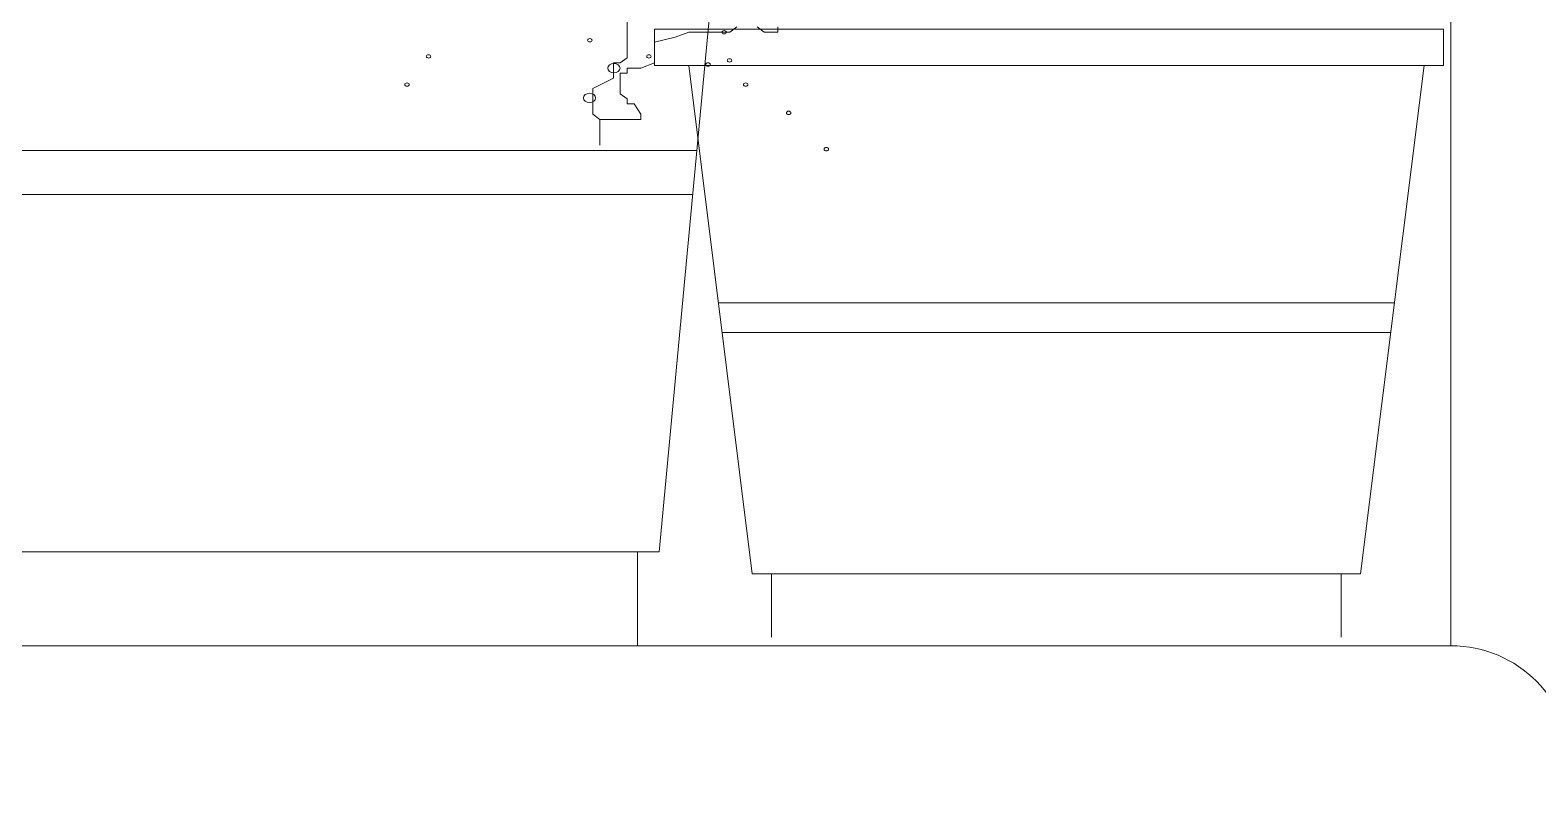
# Model space of a CAD drawing. Header units: millimetres. Extents: x 219.2 to 298.5, y 137.8 to 166.3.
# Drawn here: x 259.9856 to 260.2971, y 144.7301 to 144.8884 of the extents above; entities that cross this region are included whole.
import ezdxf

# ---------------------------------------------------------------- set-up
doc = ezdxf.new("R2010")
doc.units = ezdxf.units.MM
doc.layers.add('fach00', color=33, linetype='Continuous', lineweight=0)
doc.layers.add('fach20', color=160, linetype='Continuous', lineweight=20)

# ---------------------------------------------------------------- blocks, each defined once
blk = doc.blocks.new('Arbaplci')
for p, q in [((-0.21447, 0.31945), (0.27062, 0.31945)), ((-0.21182, 0.29114), (0.26797, 0.29114)), ((-0.17623, 0.0605), (-0.17623, 0)), ((0.23238, 0.0605), (0.23238, 0))]:
    blk.add_line(p, q)
for points in [[(-0.1717, 0.58325), (-0.1717, 0.57834), (-0.18153, 0.57834), (-0.18644, 0.58325)], [(-0.2798, 0.58816), (-0.2798, 0.55378), (-0.28472, 0.54887), (-0.28963, 0.54887), (-0.28963, 0.53413), (-0.30437, 0.52431), (-0.30437, 0.49976), (-0.29946, 0.49484), (-0.29946, 0.47029), (-0.29946, 0.49484), (-0.26997, 0.49484), (-0.26997, 0.49976), (-0.27489, 0.50958), (-0.2798, 0.50958), (-0.2798, 0.51449), (-0.28472, 0.5194), (-0.28472, 0.53905), (-0.2798, 0.53905), (-0.2798, 0.54396), (-0.26997, 0.54396), (-0.26015, 0.54887), (-0.26015, 0.56851), (-0.24541, 0.57343), (-0.23558, 0.57834), (-0.2061, 0.57834), (-0.20118, 0.58325)], [(0.29185, 0.54625), (0.24639, 0.0605), (-0.19024, 0.0605), (-0.23569, 0.54625)]]:
    blk.add_lwpolyline(points)
blk.add_lwpolyline([(-0.26017, 0.54625), (-0.26017, 0.5812), (0.30583, 0.5812), (0.30583, 0.54625)], close=True)
for points, const_width in [([(-0.21183, 0.57817, 1), (-0.20862, 0.57817, 1)], 0.00321), ([(-0.30823, 0.57046, 1), (-0.30502, 0.57046, 1)], 0.00321), ([(-0.42391, 0.55504, 1), (-0.4207, 0.55504, 1)], 0.00321), ([(-0.26582, 0.55504, 1), (-0.26261, 0.55504, 1)], 0.00321), ([(-0.2937, 0.54384, 1), (-0.28495, 0.54384, 1)], 0.00875), ([(-0.2234, 0.54734, 1), (-0.22019, 0.54734, 1)], 0.00321), ([(-0.20798, 0.55119, 1), (-0.20477, 0.55119, 1)], 0.00321), ([(-0.43933, 0.52807, 1), (-0.43612, 0.52807, 1)], 0.00321), ([(-0.19641, 0.52807, 1), (-0.1932, 0.52807, 1)], 0.00321), ([(-0.19641, 0.52807, 1), (-0.1932, 0.52807, 1)], 0.00321), ([(-0.31122, 0.5154, 1), (-0.30246, 0.5154, 1)], 0.00875), ([(-0.16556, 0.50109, 1), (-0.16235, 0.50109, 1)], 0.00321), ([(-0.13857, 0.4664, 1), (-0.13536, 0.4664, 1)], 0.00321)]:
    blk.add_lwpolyline(points, format="xyb", close=True, dxfattribs=dict(const_width=const_width))

msp = doc.modelspace()

# ---------------------------------------------------------------- linework, layer by layer
at = {"layer": 'fach00'}
msp.add_line((260.27919, 144.76133), (260.27919, 145.96133), dxfattribs=at)
at = {"layer": 'fach20'}
msp.add_line((260.27919, 144.76133), (259.87919, 144.76133), dxfattribs=at)
msp.add_arc((260.27919, 144.73633), 0.025, 270, 90, dxfattribs=at)

# ---------------------------------------------------------------- block references
at = {"layer": 'fach00'}
for p, xscale, yscale, zscale in [((260.03678, 144.76133), 0.3200000000000001, 0.3200000000000001, 0.3200000000000001), ((260.18958, 144.7631), 0.288, 0.216, 0.288)]:
    msp.add_blockref('Arbaplci', p, dxfattribs=dict(at, xscale=xscale, yscale=yscale, zscale=zscale))

doc.saveas('drawing.dxf')
